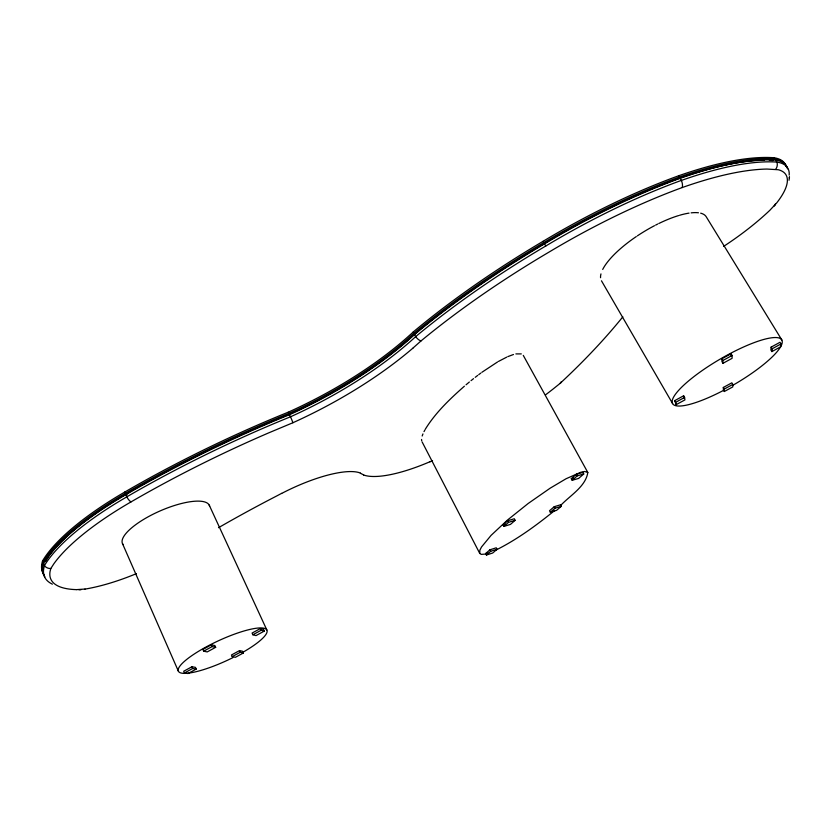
<?xml version="1.0" encoding="UTF-8"?>
<svg xmlns="http://www.w3.org/2000/svg" width="831" height="831" viewBox="0 0 831 831"><rect width="100%" height="100%" fill="white"/><g stroke="black" fill="none" stroke-linecap="round" stroke-linejoin="round"><path stroke-width="1.25" d="M789.024 180.265L789.45 176.764M771.126 347.129L770.877 349.934L771.885 351.586L780.704 346.776L781.026 343.941L780.008 342.289L771.126 347.129L772.144 348.791L771.885 351.586M789.346 177.886L789.429 177.325M413.329 347.784A230.904 92.719 -25.5 0 1 292.876 422.75L269.005 432.743A360.197 96.978 -25.3 0 0 130.966 501.934A168.548 50.868 -24.2 0 0 53.838 563.823L50.816 568.508L50.089 571.344A118.843 36.502 -23.6 0 0 76.67 589.636M422.179 435.995L422.948 433.917M424.007 431.621L424.911 429.949M425.368 429.118C435.61 412.571 449.893 398.973 464.394 386.197M45.362 561.652L48.499 556.78M723.593 246.412A122.832 39.784 -32.3 0 0 769.849 210.295L776.538 203.117A90.704 28.67 -32.2 0 0 778.242 169.732L766.971 169.057A235.017 72.463 -30.3 0 0 682.241 187.546A266.793 80.732 -30.1 0 0 549.229 251.97A329.367 95.648 -30 0 0 420.985 340.949L413.298 347.784M503.098 524.839L507.71 520.757L514.296 518.762L515.116 520.32L510.494 524.392L503.918 526.397L503.098 524.839L505.29 524.174M503.918 526.397L508.53 522.325L515.116 520.32M485.668 553.529L489.947 549.8L496.242 547.806L497.011 549.291L492.721 553.01L486.447 555.015L485.668 553.529L487.766 552.864M571.292 478.687L576.361 474.262L582.863 472.403L583.736 473.992L578.646 478.407L572.164 480.276L571.292 478.687L573.452 478.064M486.447 555.015L490.716 551.285L497.011 549.291M572.164 480.276L577.244 475.851L583.736 473.992M560.53 505.591C569.858 495.567 585.658 486.727 587.818 472.496L523.281 355.388M554.215 506.713L549.53 510.743L550.34 512.26L556.552 510.359L561.247 506.349L560.426 504.833L554.215 506.713L555.035 508.229L550.34 512.26M466.046 384.784L469.359 382.011M554.9 510.348C536.296 525.431 516.799 539.766 495.255 550.413M471.032 380.66L473.535 378.645M560.084 383.403L553.03 389.074A198.266 63.052 -27.9 0 1 545.489 394.881M475.207 377.347L477.711 375.404M478.749 374.636L480.827 373.088M481.866 372.309L497.655 361.89M498.558 361.381L506.775 357.112M721.879 358.763L731.051 353.757L732.09 355.481L732.101 358.327L722.991 363.303L721.962 361.589L721.879 358.763L722.908 360.488L722.991 363.303M722.908 360.488L732.09 355.481M211.375 644.804L202.878 649.437L203.668 651.192L207.22 651.92L215.665 647.318L214.886 645.573L211.375 644.804L212.165 646.56L215.665 647.318M203.668 651.192L212.165 646.56M674.855 400.563L683.622 395.785L684.588 397.447L684.921 399.898L676.216 404.635L674.855 400.563L676.216 404.635M772.144 348.791L781.026 343.941M260.404 628.537L252.084 633.066L252.873 634.77L256.021 635.59L264.289 631.093L263.51 629.399L260.404 628.537L261.183 630.241L264.289 631.093M675.821 402.225L684.588 397.447M191.93 666.763L183.703 671.251L184.451 672.954L188.035 673.525L196.209 669.069L195.462 667.366L191.93 666.763L192.678 668.477L196.209 669.069M252.873 634.77L261.183 630.241M184.451 672.954L192.678 668.477M239.525 650.6L231.465 654.984L232.213 656.646L235.402 657.3L243.421 652.948L242.673 651.286L239.525 650.6L240.273 652.262L243.421 652.948M723.323 387.464L731.831 382.831L732.797 384.431L732.807 386.893L724.341 391.494L723.396 389.895L723.323 387.464L724.279 389.064L724.341 391.494M232.213 656.646L240.273 652.262M724.279 389.064L732.797 384.431M281.667 493.344L277.512 495.546A358.14 85.261 -26.2 0 0 218.511 527.695M507.845 356.613L513.475 354.505M555.035 508.229L561.247 506.349M485.668 554.048L481.232 554.381L479.747 553.415L422.138 441.967M76.701 589.615L85.022 589.044M515.885 353.902L521.297 353.902M363.656 474.885L360.353 473.255M587.818 472.496L584.712 471.489L580.9 472.216L566.077 478.739L550.184 488.171L528.194 503.472L507.388 520.123L491.079 535.372L481.523 546.975L479.861 550.226L479.747 553.415M413.225 331.964A333.345 98.764 -30 0 1 543.058 241.312A270.906 83.64 -30.2 0 1 678.543 175.808A239.016 75.174 -30.4 0 1 774.17 157.755L774.887 158.97A95.565 30.716 -32.3 0 1 786.874 167.696M680.059 178.353A239.141 74.811 -30.4 0 1 775.687 160.123L776.912 162.128A6.897 5.952 -73.9 0 1 775.718 169.254M781.857 339.993L706.371 217.016A61.39 19.892 -31.5 0 0 700.668 213.183M678.543 175.808L679.311 177.065A239.079 74.998 -30.4 0 1 774.928 158.939M682.251 187.526A7.115 3.677 72.5 0 0 681.358 180.41L680.08 178.322A271.051 83.225 -30.2 0 0 544.523 243.878A333.522 98.276 -30 0 0 414.565 334.498A224.256 91.202 -25.5 0 1 289.468 414.711A363.864 99.419 -25.3 0 0 125.813 494.694A172.744 52.883 -24.2 0 0 43.503 563.584M601.467 280.795L672.632 403.606M543.048 241.302L543.786 242.59A333.428 98.525 -30 0 0 413.89 333.231A224.183 91.42 -25.5 0 1 288.845 413.454A363.781 99.668 -25.3 0 0 125.232 493.406A172.703 53.018 -24.2 0 0 42.973 562.338M544.523 243.878L545.749 246.018A333.657 97.861 -30 0 0 415.677 336.607L414.576 334.498M576.361 474.262L577.244 475.851M413.9 333.231L413.236 331.964A224.11 91.628 -25.4 0 1 288.232 412.197A363.698 99.928 -25.3 0 0 124.66 492.108A172.661 53.153 -24.2 0 0 42.454 561.081M507.71 520.757L508.53 522.325M489.947 549.8L490.716 551.285M288.243 412.218L288.856 413.474M289.468 414.731L290.497 416.83A6.7 0.592 65.8 0 1 292.886 422.761M209.215 505.113L266.834 629.95M126.956 495.089L126.374 493.801A361.869 99.107 -25.3 0 1 289.022 414.357A227.393 92.771 -25.4 0 0 407.772 340.201L415.448 333.304A331.154 97.819 -30 0 1 544.315 243.431A268.673 82.695 -30.2 0 1 678.48 178.53A236.658 74.219 -30.4 0 1 764.177 160.269M124.66 492.108L125.232 493.396M125.803 494.694L126.759 496.845A6.773 2.233 58.6 0 0 130.966 501.934M122.5 543.64L178.395 671.219M683.622 395.785L683.955 398.236M421.566 439.464L421.701 440.835M731.051 353.757L731.072 355.668M769.371 160.331A236.658 74.219 -30.4 0 1 773.069 160.528M48.447 556.791A170.573 52.353 -24.2 0 1 126.416 493.811M543.796 242.6A270.979 83.432 -30.2 0 1 679.311 177.055M44.407 575.686A123.455 38.569 -23.6 0 1 43.087 562.307L42.526 561.06A123.424 38.662 -23.5 0 0 43.887 574.46M774.16 157.765A95.544 30.789 -32.3 0 1 786.136 166.543M723.489 390.414A63.198 14.501 -30.3 0 1 679.862 389.022A63.198 14.501 -30.3 0 1 773.63 337.594A63.198 14.501 -30.3 0 1 732.807 385.304M600.564 277.71A61.39 19.892 -31.5 0 1 600.969 273.908M602.704 269.441A61.39 19.892 -31.5 0 1 636.286 236.575M637.325 235.89A61.39 19.892 -31.5 0 1 654.506 225.689M655.597 225.118A61.39 19.892 -31.5 0 1 657.778 224.017M658.869 223.487A61.39 19.892 -31.5 0 1 678.605 215.572M679.561 215.281A61.39 19.892 -31.5 0 1 689.034 213.12M691.143 212.85A61.39 19.892 -31.5 0 1 698.456 212.778M232.867 657.643A48.8 10.73 -24.9 0 1 179.195 667.137A48.8 10.73 -24.9 0 1 250.048 629.399A48.8 10.73 -24.9 0 1 242.392 652.564M123.123 544.637A47.45 14.75 -23.7 0 1 159.323 511.273A47.45 14.75 -23.7 0 1 209.62 506.193M44.916 576.911A123.487 38.465 -23.6 0 1 43.607 563.553L44.459 565.662A6.669 5.869 14.1 0 0 50.816 568.508M775.676 160.134A95.596 30.633 -32.3 0 1 787.611 168.849M789.19 175.112A95.638 30.508 -32.3 0 0 776.933 162.107A239.245 74.499 -30.4 0 0 681.337 180.441M545.749 246.028A271.166 82.871 -30.1 0 1 681.358 180.4M415.708 336.607A224.391 90.849 -25.5 0 1 290.486 416.798A364.009 98.993 -25.3 0 0 126.769 496.855M420.995 340.949A6.877 3.334 49.9 0 1 415.687 336.607M44.375 565.682A172.827 52.665 -24.2 0 1 126.811 496.865M52.384 584.162A123.549 38.309 -23.6 0 1 44.49 565.651M775.427 203.813A6.295 4.062 41.3 0 1 774.118 206.057M81.158 589.605A6.066 4.477 88 0 1 78.727 589.605M136.357 573.66A90.112 27.444 -23.2 0 1 84.939 589.117M281.74 493.396A73.429 21.118 -25.6 0 1 360.561 473.14M430.219 461.62A90.901 26.904 -27.6 0 1 363.521 474.968M432.546 460.644A198.702 63.208 -27.9 0 1 430.209 461.672A5.391 1.226 66.6 0 1 429.7 461.62M622.845 316.819A712.26 275.643 -21.8 0 1 560.084 383.403A5.516 3.199 48.6 0 0 561.081 381.917"/></g></svg>
